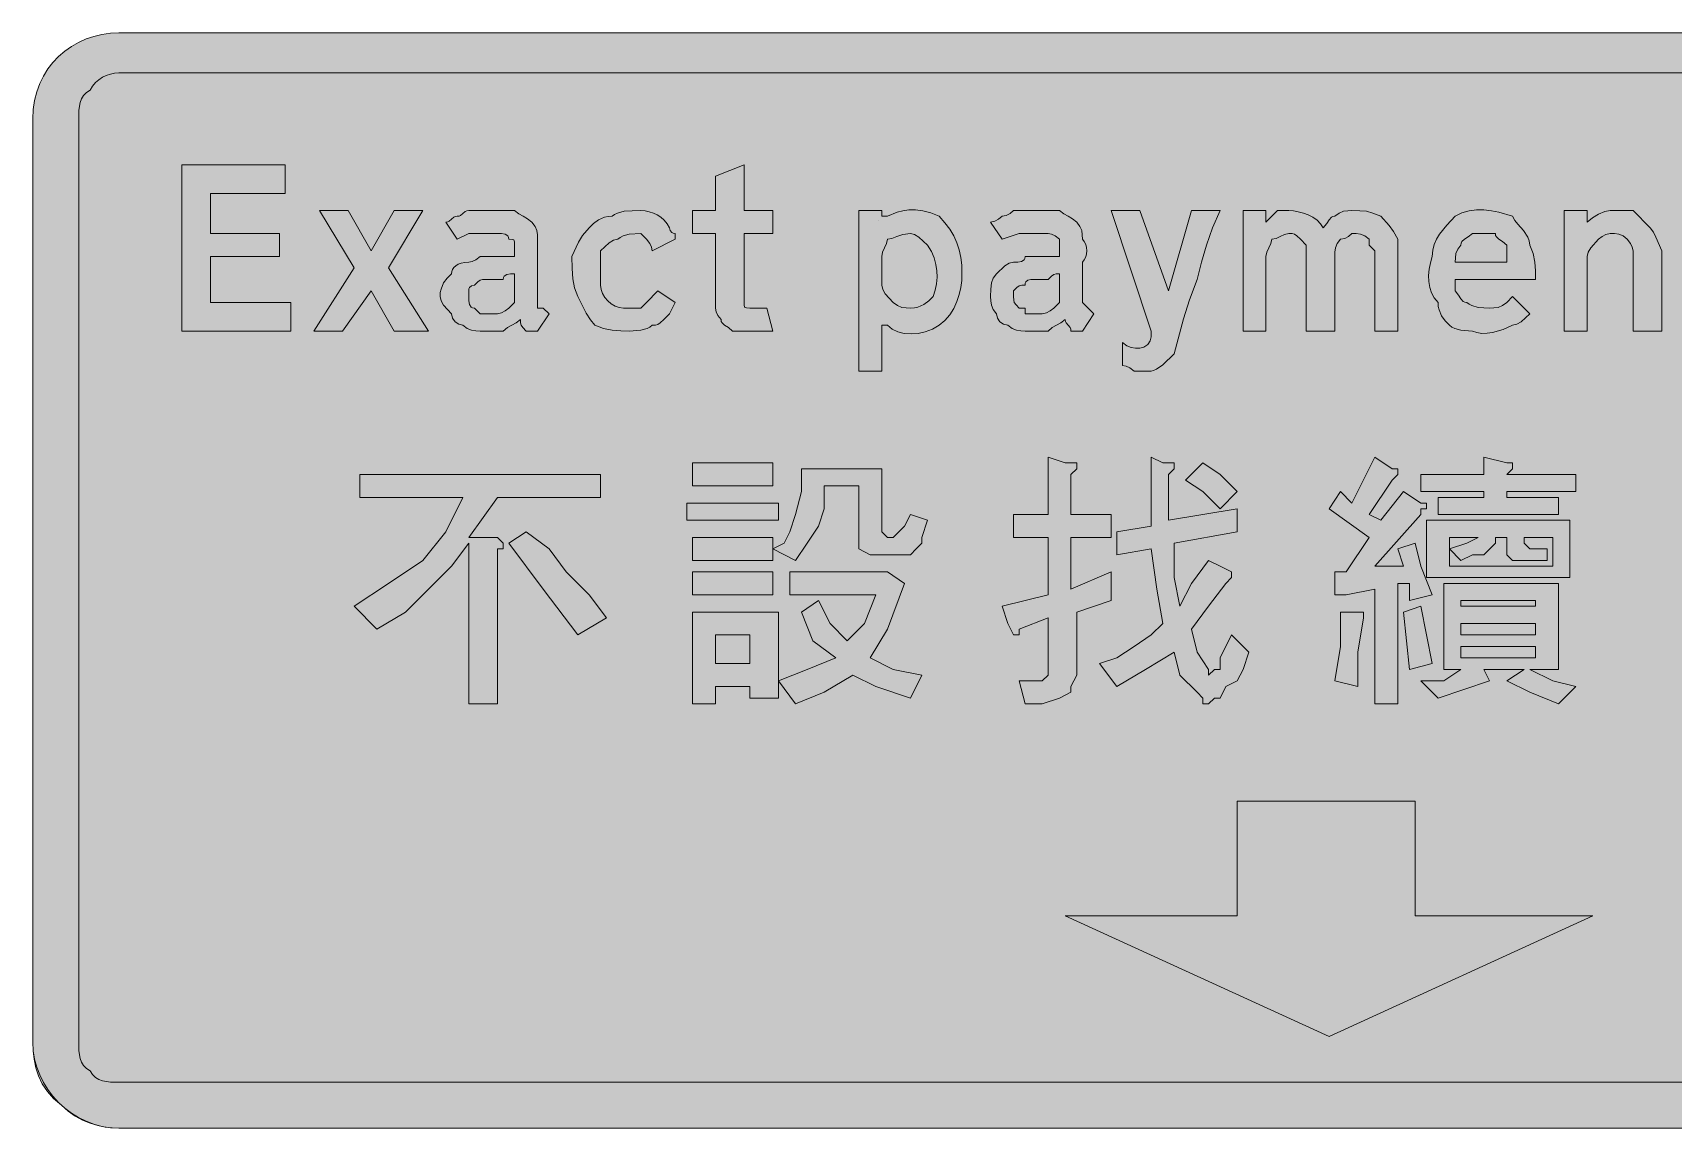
# Model space of a CAD drawing. Header units: metres. Extents: x 12 to 553, y 21 to 250.
# Drawn here: x 12.3 to 355.5, y 21.1 to 250.3 of the extents above; entities that cross this region are included whole.
import ezdxf

# ---------------------------------------------------------------- set-up
doc = ezdxf.new("R2010")
doc.units = ezdxf.units.M
for name, color, linetype, true_color in [('FILL_BLUE_0000FF', 7, 'Continuous', 0x0000ff), ('FILL_WHITE_FFFFFF', 7, 'Continuous', 0xffffff), ('STROKE_BLUE_0000FF', 7, 'Continuous', 0x0000ff), ('STROKE_WHITE_FFFFFF', 7, 'Continuous', 0xffffff)]:
    doc.layers.add(name, color=color, linetype=linetype, true_color=true_color)

msp = doc.modelspace()

# ---------------------------------------------------------------- hatches: boundary and pattern name
at = {"layer": 'FILL_BLUE_0000FF', "true_color": 0x0000ff}
h = msp.add_hatch(color=7, dxfattribs=at)
h.dxf.hatch_style = 1
h.paths.add_polyline_path([(535.47, 241.92), (536.37, 241.9), (537.27, 241.77), (538.17, 241.41), (539.07, 240.72), (539.97, 240.51), (540.87, 239.97), (542.67, 238.32), (543.27, 237.57), (543.68, 236.8), (543.87, 235.92), (544.56, 235.02), (544.92, 234.12), (545.05, 233.22), (545.07, 232.32), (545.07, 39.12), (544.86, 37.34), (544.32, 35.67), (543.55, 34.23), (542.67, 33.12), (540.87, 31.47), (539.97, 30.93), (539.07, 30.72), (535.47, 30.72), (30.27, 30.72), (28.49, 30.76), (26.82, 31.02), (26.06, 31.31), (25.38, 31.73), (24.77, 32.33), (24.27, 33.12), (23.48, 33.62), (22.88, 34.23), (22.46, 34.91), (22.17, 35.67), (21.91, 37.34), (21.87, 39.12), (21.87, 232.32), (21.91, 234.1), (22.17, 235.77), (22.46, 236.53), (22.88, 237.21), (23.48, 237.82), (24.27, 238.32), (24.77, 239.16), (25.38, 239.89), (26.06, 240.51), (26.82, 241.02), (27.63, 241.41), (28.49, 241.69), (29.37, 241.86), (30.27, 241.92), (535.47, 241.92)])
at = {"layer": 'FILL_WHITE_FFFFFF', "true_color": 0xffffff}
h = msp.add_hatch(color=7, dxfattribs=at)
h.dxf.hatch_style = 1
h.paths.add_polyline_path([(535.47, 250.32), (537.27, 250.3), (539.07, 250.17), (540.87, 249.81), (542.67, 249.12), (543.52, 249.01), (544.28, 248.73), (545.67, 247.77), (547.06, 246.59), (547.82, 246.02), (548.67, 245.52), (549.17, 244.67), (549.74, 243.91), (550.92, 242.52), (551.88, 241.13), (552.16, 240.37), (552.27, 239.52), (552.96, 237.72), (553.32, 235.92), (553.45, 234.12), (553.47, 232.32), (553.47, 39.12), (553.41, 37.32), (553.23, 35.54), (552.9, 33.78), (552.42, 32.07), (551.77, 30.41), (550.94, 28.83), (549.91, 27.32), (548.67, 25.92), (547.06, 25.02), (545.67, 24.12), (544.28, 23.22), (542.67, 22.32), (540.87, 21.63), (539.07, 21.27), (537.27, 21.14), (535.47, 21.12), (30.27, 21.12), (28.87, 21.18), (27.38, 21.36), (25.84, 21.69), (24.27, 22.17), (22.7, 22.82), (21.16, 23.65), (19.67, 24.68), (18.27, 25.92), (16.63, 27.32), (15.31, 28.83), (14.26, 30.41), (13.47, 32.07), (12.9, 33.78), (12.53, 35.54), (12.33, 37.32), (12.27, 39.12), (12.27, 232.32), (12.37, 234.3), (12.65, 236.19), (13.11, 237.99), (13.73, 239.69), (14.51, 241.28), (15.43, 242.76), (16.49, 244.13), (17.67, 245.37), (18.96, 246.49), (20.36, 247.47), (21.84, 248.32), (23.41, 249.03), (25.04, 249.58), (26.74, 249.99), (28.49, 250.24), (30.27, 250.32), (535.47, 250.32)])
h = msp.add_hatch(color=7, dxfattribs=at)
h.dxf.hatch_style = 1
h.paths.add_polyline_path([(43.47, 222.72), (65.07, 222.72), (65.07, 216.72), (49.47, 216.72), (49.47, 208.32), (63.87, 208.32), (63.87, 203.52), (49.47, 203.52), (49.47, 193.92), (66.27, 193.92), (66.27, 187.92), (43.47, 187.92), (43.47, 222.72)])
h = msp.add_hatch(color=7, dxfattribs=at)
h.dxf.hatch_style = 1
h.paths.add_polyline_path([(161.09, 193.23), (161.22, 192.87), (161.58, 192.74), (162.27, 192.72), (164.67, 192.72), (165.87, 192.72), (167.07, 187.92), (158.67, 187.92), (157.79, 188.63), (157.02, 189.12), (156.48, 189.61), (156.32, 189.92), (156.27, 190.32), (155.58, 191.2), (155.22, 191.97), (155.07, 192.72), (155.07, 208.32), (150.27, 208.32), (150.27, 213.12), (155.07, 213.12), (155.07, 220.32), (161.07, 222.72), (161.07, 213.12), (167.07, 213.12), (167.07, 208.32), (161.07, 208.32), (161.07, 193.92), (161.09, 193.23)])
h = msp.add_hatch(color=7, dxfattribs=at)
h.dxf.hatch_style = 1
h.paths.add_polyline_path([(83.07, 196.32), (77.07, 187.92), (71.07, 187.92), (79.47, 201.12), (72.27, 213.12), (78.27, 213.12), (83.07, 204.72), (87.87, 213.12), (93.87, 213.12), (86.67, 201.12), (95.07, 187.92), (87.87, 187.92), (83.07, 196.32)])
h = msp.add_hatch(color=7, dxfattribs=at)
h.dxf.hatch_style = 1
h.paths.add_polyline_path([(99.38, 210.91), (99.87, 211.32), (100.36, 211.73), (100.67, 211.87), (101.07, 211.92), (101.47, 211.97), (101.78, 212.11), (102.27, 212.52), (102.76, 212.93), (103.07, 213.07), (103.47, 213.12), (107.07, 213.12), (113.07, 213.12), (113.97, 212.41), (114.87, 211.92), (115.77, 211.43), (116.67, 210.72), (117.36, 209.82), (117.72, 208.92), (117.85, 208.02), (117.87, 207.12), (117.87, 202.32), (117.87, 193.92), (117.87, 192.72), (119.07, 192.72), (120.27, 191.52), (117.87, 187.92), (116.67, 187.92), (115.47, 187.92), (114.78, 188.63), (114.42, 189.12), (114.29, 189.61), (114.27, 190.32), (113.37, 189.61), (112.47, 189.12), (111.57, 188.63), (110.67, 187.92), (105.87, 187.92), (104.97, 187.94), (104.07, 188.07), (103.17, 188.43), (102.27, 189.12), (101.39, 189.33), (100.62, 189.87), (100.08, 190.64), (99.87, 191.52), (98.22, 193.32), (97.68, 194.22), (97.47, 195.12), (97.52, 195.97), (97.68, 196.71), (98.22, 197.97), (98.99, 199), (99.87, 199.92), (99.93, 200.37), (100.1, 200.8), (100.38, 201.21), (100.77, 201.57), (101.28, 201.88), (101.9, 202.11), (102.63, 202.27), (103.47, 202.32), (104.22, 202.47), (104.99, 202.83), (105.87, 203.52), (109.47, 203.52), (113.07, 203.52), (113.07, 204.72), (113.07, 205.92), (113.05, 206.61), (112.92, 206.97), (112.56, 207.1), (111.87, 207.12), (111.82, 207.52), (111.66, 207.81), (111.12, 208.17), (110.35, 208.3), (109.47, 208.32), (107.07, 208.32), (103.47, 208.32), (101.07, 207.12), (98.67, 210.72), (99.07, 210.77), (99.38, 210.91)])
h.paths.add_polyline_path([(110.35, 191.71), (111.12, 192.12), (111.87, 192.72), (113.07, 193.92), (113.07, 195.12), (113.07, 199.92), (112.19, 199.9), (111.42, 199.77), (110.88, 199.41), (110.72, 199.12), (110.67, 198.72), (107.07, 198.72), (106.36, 198.7), (105.87, 198.57), (105.38, 198.21), (104.67, 197.52), (104.07, 197.37), (103.66, 197.01), (103.52, 196.72), (103.47, 196.32), (103.47, 195.12), (103.49, 194.24), (103.62, 193.47), (103.98, 192.93), (104.27, 192.77), (104.67, 192.72), (105.87, 191.52), (109.47, 191.52), (110.35, 191.71)], flags=16)
h = msp.add_hatch(color=7, dxfattribs=at)
h.dxf.hatch_style = 1
h.paths.add_polyline_path([(139.47, 192.72), (140.67, 193.92), (143.07, 196.32), (146.67, 193.92), (145.47, 191.52), (144.27, 190.32), (143.56, 189.63), (143.07, 189.27), (142.58, 189.14), (141.87, 189.12), (141.37, 188.72), (140.78, 188.43), (139.47, 188.07), (137.07, 187.92), (135.27, 187.94), (133.47, 188.07), (131.67, 188.43), (129.87, 189.12), (128.97, 190.23), (128.07, 191.67), (126.27, 195.12), (125.58, 196.94), (125.22, 198.87), (125.09, 201.03), (125.07, 203.52), (126.42, 206.52), (127.26, 207.91), (128.67, 209.52), (129.59, 210.4), (130.62, 211.17), (131.88, 211.71), (132.62, 211.87), (133.47, 211.92), (133.97, 212.32), (134.58, 212.61), (136.02, 212.97), (137.69, 213.1), (139.47, 213.12), (140.37, 213.06), (141.25, 212.89), (142.11, 212.61), (142.92, 212.22), (143.68, 211.71), (144.36, 211.09), (144.97, 210.36), (145.47, 209.52), (145.62, 208.92), (145.98, 208.51), (146.27, 208.37), (146.67, 208.32), (146.67, 207.12), (141.87, 204.72), (141.72, 205.47), (141.36, 206.24), (140.67, 207.12), (139.47, 208.32), (137.07, 208.17), (135.76, 207.81), (135.17, 207.52), (134.67, 207.12), (133.77, 206.91), (132.87, 206.37), (131.07, 204.72), (131.07, 197.52), (131.18, 196.62), (131.48, 195.76), (131.96, 194.95), (132.57, 194.22), (133.3, 193.61), (134.11, 193.13), (134.97, 192.83), (135.87, 192.72), (139.47, 192.72)])
h = msp.add_hatch(color=7, dxfattribs=at)
h.dxf.hatch_style = 1
h.paths.add_polyline_path([(194.28, 213.08), (195.57, 213.27), (196.98, 213.29), (198.5, 213.1), (200.13, 212.66), (201.87, 211.92), (203.11, 210.57), (204.14, 209.2), (204.97, 207.81), (205.62, 206.37), (206.1, 204.88), (206.43, 203.31), (206.61, 201.67), (206.67, 199.92), (206.61, 198.52), (206.43, 197.05), (206.1, 195.55), (205.62, 194.07), (204.97, 192.64), (204.14, 191.31), (203.11, 190.13), (201.87, 189.12), (200.47, 188.33), (199, 187.77), (197.5, 187.43), (196.02, 187.32), (194.59, 187.43), (193.26, 187.77), (192.08, 188.33), (191.07, 189.12), (189.87, 189.12), (189.87, 187.92), (189.87, 179.52), (185.07, 179.52), (185.07, 213.12), (189.87, 213.12), (189.87, 211.92), (191.07, 211.92), (193.1, 212.76), (194.28, 213.08)])
h.paths.add_polyline_path([(190.47, 205.32), (190.06, 204.42), (189.87, 203.52), (189.87, 202.32), (189.87, 198.72), (189.87, 197.52), (190.08, 196.62), (190.62, 195.72), (192.27, 193.92), (193.17, 193.23), (194.07, 192.87), (194.97, 192.74), (195.87, 192.72), (196.72, 192.77), (197.46, 192.93), (198.72, 193.47), (199.75, 194.24), (200.67, 195.12), (201.06, 196.47), (201.33, 197.82), (201.45, 199.17), (201.42, 200.52), (201.22, 201.87), (200.84, 203.22), (200.26, 204.57), (199.47, 205.92), (197.67, 207.57), (196.77, 208.11), (195.87, 208.32), (194.28, 208.13), (193.02, 207.72), (191.99, 207.31), (191.07, 207.12), (190.88, 206.22), (190.47, 205.32)], flags=16)
h = msp.add_hatch(color=7, dxfattribs=at)
h.dxf.hatch_style = 1
h.paths.add_polyline_path([(214.32, 211.32), (215.07, 211.92), (215.95, 212.11), (216.72, 212.52), (217.47, 213.12), (222.27, 213.12), (227.07, 213.12), (227.97, 212.41), (228.87, 211.92), (229.77, 211.43), (230.67, 210.72), (231.36, 209.82), (231.72, 208.92), (231.85, 208.02), (231.87, 207.12), (232.26, 206.62), (232.55, 206.03), (232.71, 205.39), (232.77, 204.72), (232.71, 204.05), (232.55, 203.41), (232.26, 202.82), (231.87, 202.32), (231.87, 193.92), (233.07, 192.72), (234.27, 191.52), (231.87, 187.92), (229.47, 187.92), (229.42, 188.32), (229.28, 188.63), (228.87, 189.12), (228.46, 189.61), (228.32, 189.92), (228.27, 190.32), (227.37, 189.61), (226.47, 189.12), (225.57, 188.63), (224.67, 187.92), (219.87, 187.92), (218.97, 187.94), (218.07, 188.07), (217.17, 188.43), (216.27, 189.12), (215.39, 189.33), (214.62, 189.87), (214.08, 190.64), (213.87, 191.52), (213.18, 192.42), (212.82, 193.32), (212.69, 194.22), (212.67, 195.12), (212.69, 196.71), (212.82, 197.97), (213.18, 199), (213.87, 199.92), (215.67, 201.57), (216.57, 202.11), (217.47, 202.32), (218.35, 202.34), (219.12, 202.47), (219.66, 202.83), (219.82, 203.12), (219.87, 203.52), (223.47, 203.52), (227.07, 203.52), (227.07, 204.72), (227.07, 205.92), (227.07, 207.12), (226.19, 207.81), (225.42, 208.17), (224.67, 208.32), (221.07, 208.32), (218.67, 208.32), (215.07, 207.12), (212.67, 210.72), (213.55, 210.91), (214.32, 211.32)])
h.paths.add_polyline_path([(224.35, 191.71), (225.12, 192.12), (225.87, 192.72), (227.07, 193.92), (227.07, 195.12), (227.07, 199.92), (226.36, 199.9), (225.87, 199.77), (225.38, 199.41), (224.67, 198.72), (221.07, 198.72), (220.47, 198.57), (220.06, 198.21), (219.92, 197.92), (219.87, 197.52), (219.16, 197.5), (218.67, 197.37), (218.18, 197.01), (217.47, 196.32), (217.47, 195.12), (217.49, 194.41), (217.62, 193.92), (217.98, 193.43), (218.67, 192.72), (219.87, 192.72), (219.87, 191.52), (223.47, 191.52), (224.35, 191.71)], flags=16)
h = msp.add_hatch(color=7, dxfattribs=at)
h.dxf.hatch_style = 1
h.paths.add_polyline_path([(246.27, 187.92), (237.87, 213.12), (243.87, 213.12), (249.87, 196.32), (254.67, 213.12), (260.67, 213.12), (259.08, 209.52), (257.82, 205.92), (256.79, 202.32), (255.87, 198.72), (254.28, 194.43), (253.02, 190.47), (251.07, 183.12), (248.67, 180.87), (247.36, 179.91), (246.77, 179.63), (246.27, 179.52), (242.67, 179.52), (241.79, 180.21), (241.02, 180.57), (240.27, 180.72), (240.27, 185.52), (241.17, 184.83), (242.07, 184.47), (242.97, 184.34), (243.87, 184.32), (244.75, 184.53), (245.52, 185.07), (246.06, 185.84), (246.27, 186.72), (246.27, 187.92)])
h = msp.add_hatch(color=7, dxfattribs=at)
h.dxf.hatch_style = 1
h.paths.add_polyline_path([(270.27, 210.72), (272.67, 213.12), (275.07, 213.12), (276.02, 213.06), (277.04, 212.89), (278.09, 212.61), (279.12, 212.22), (280.1, 211.71), (280.98, 211.09), (281.71, 210.36), (282.27, 209.52), (282.98, 210.4), (283.47, 211.17), (283.96, 211.71), (284.27, 211.87), (284.67, 211.92), (285.57, 212.61), (286.47, 212.97), (287.37, 213.1), (288.27, 213.12), (289.88, 213.1), (291.27, 212.97), (292.66, 212.61), (294.27, 211.92), (296.07, 209.97), (296.97, 208.71), (297.87, 207.12), (297.87, 205.92), (297.87, 187.92), (293.07, 187.92), (293.07, 204.72), (291.87, 205.92), (291.87, 207.12), (290.97, 207.81), (290.07, 208.17), (289.17, 208.3), (288.27, 208.32), (287.52, 207.72), (286.75, 207.31), (285.87, 207.12), (285.18, 206.22), (284.82, 205.32), (284.69, 204.42), (284.67, 203.52), (284.67, 187.92), (278.67, 187.92), (278.67, 204.72), (278.67, 205.92), (277.47, 207.12), (276.76, 207.81), (276.27, 208.17), (275.78, 208.3), (275.07, 208.32), (274.17, 208.13), (273.27, 207.72), (272.37, 207.31), (271.47, 207.12), (271.28, 206.22), (270.87, 205.32), (270.46, 204.42), (270.27, 203.52), (270.27, 187.92), (265.47, 187.92), (265.47, 213.12), (270.27, 213.12), (270.27, 210.72)])
h = msp.add_hatch(color=7, dxfattribs=at)
h.dxf.hatch_style = 1
h.paths.add_polyline_path([(309.76, 188.43), (309.17, 188.72), (308.67, 189.12), (307.79, 190.04), (307.02, 191.07), (306.48, 192.33), (306.32, 193.07), (306.27, 193.92), (305.48, 194.87), (304.9, 195.93), (304.52, 197.06), (304.32, 198.27), (304.29, 199.53), (304.41, 200.84), (304.68, 202.17), (305.07, 203.52), (305.18, 204.82), (305.48, 206.01), (305.96, 207.13), (306.57, 208.17), (308.11, 210.1), (309.87, 211.92), (311.27, 212.66), (312.76, 213.1), (314.3, 213.29), (315.87, 213.27), (317.44, 213.08), (318.98, 212.76), (321.87, 211.92), (322.37, 211.07), (322.94, 210.31), (324.12, 208.92), (325.08, 207.53), (325.36, 206.77), (325.47, 205.92), (326.16, 204.12), (326.52, 202.32), (326.65, 200.52), (326.67, 198.72), (309.87, 198.72), (309.87, 196.32), (310.58, 195.44), (311.07, 194.67), (311.56, 194.13), (311.87, 193.97), (312.27, 193.92), (312.77, 193.52), (313.36, 193.23), (314.67, 192.87), (317.07, 192.72), (317.97, 192.74), (318.87, 192.87), (319.77, 193.23), (320.67, 193.92), (321.87, 195.12), (325.47, 191.52), (323.67, 189.87), (322.77, 189.33), (321.87, 189.12), (319.88, 188.26), (317.67, 187.62), (316.55, 187.46), (315.46, 187.43), (314.42, 187.58), (313.47, 187.92), (311.07, 188.07), (309.76, 188.43)])
h.paths.add_polyline_path([(320.67, 205.92), (319.79, 206.63), (319.02, 207.12), (318.48, 207.61), (318.32, 207.92), (318.27, 208.32), (313.47, 208.32), (312.59, 207.61), (311.82, 207.12), (311.28, 206.63), (311.12, 206.32), (311.07, 205.92), (310.38, 205.02), (310.02, 204.12), (309.89, 203.22), (309.87, 202.32), (320.67, 202.32), (320.67, 205.92)], flags=16)
h = msp.add_hatch(color=7, dxfattribs=at)
h.dxf.hatch_style = 1
h.paths.add_polyline_path([(341.39, 208.13), (340.62, 207.72), (339.87, 207.12), (338.22, 205.32), (337.68, 204.42), (337.47, 203.52), (337.47, 187.92), (332.67, 187.92), (332.67, 213.12), (337.47, 213.12), (337.47, 210.72), (338.56, 211.6), (339.87, 212.37), (341.18, 212.91), (342.27, 213.12), (347.07, 213.12), (350.67, 209.52), (351.38, 208.6), (351.87, 207.57), (353.07, 204.72), (353.07, 187.92), (347.07, 187.92), (347.07, 204.72), (346.92, 205.47), (346.56, 206.24), (345.87, 207.12), (344.97, 207.81), (344.07, 208.17), (343.17, 208.3), (342.27, 208.32), (341.39, 208.13)])
h = msp.add_hatch(color=7, dxfattribs=at)
h.dxf.hatch_style = 1
h.paths.add_polyline_path([(224.67, 149.52), (224.67, 161.52), (228.27, 160.32), (230.67, 160.32), (230.67, 159.12), (229.47, 157.92), (229.47, 149.52), (237.87, 149.52), (237.87, 144.72), (229.47, 144.72), (229.47, 133.92), (237.87, 137.52), (237.87, 131.52), (230.67, 129.12), (230.67, 115.92), (229.47, 113.52), (229.47, 112.32), (227.07, 111.12), (223.47, 109.92), (219.87, 109.92), (218.67, 114.72), (222.27, 114.72), (223.47, 114.72), (224.67, 115.92), (224.67, 117.12), (224.67, 118.32), (224.67, 127.92), (218.67, 125.52), (218.67, 124.32), (217.47, 124.32), (216.27, 126.72), (215.07, 130.32), (224.67, 132.72), (224.67, 144.72), (217.47, 144.72), (217.47, 149.52), (224.67, 149.52)])
h = msp.add_hatch(color=7, dxfattribs=at)
h.dxf.hatch_style = 1
h.paths.add_polyline_path([(246.27, 147.12), (246.27, 161.52), (248.67, 160.32), (251.07, 160.32), (251.07, 159.12), (249.87, 157.92), (249.87, 148.32), (264.27, 150.72), (264.27, 145.92), (251.07, 143.52), (251.07, 136.32), (252.27, 130.32), (254.67, 135.12), (258.27, 139.92), (260.67, 138.72), (263.07, 137.52), (263.07, 136.32), (261.87, 135.12), (258.27, 130.32), (254.67, 125.52), (255.87, 120.72), (258.27, 117.12), (258.27, 115.92), (259.47, 117.12), (260.67, 117.12), (260.67, 119.52), (263.07, 124.32), (266.67, 120.72), (265.47, 117.12), (264.27, 114.72), (261.87, 113.52), (260.67, 111.12), (259.47, 111.12), (258.27, 109.92), (257.07, 109.92), (257.07, 111.12), (255.87, 112.32), (252.27, 115.92), (251.07, 120.72), (245.07, 117.12), (239.07, 113.52), (235.47, 118.32), (239.07, 119.52), (242.67, 121.92), (246.27, 124.32), (248.67, 126.72), (247.47, 133.92), (246.27, 142.32), (239.07, 141.12), (239.07, 145.92), (246.27, 147.12)])
h = msp.add_hatch(color=7, dxfattribs=at)
h.dxf.hatch_style = 1
h.paths.add_polyline_path([(288.27, 151.92), (293.07, 161.52), (296.67, 159.12), (297.87, 159.12), (297.87, 157.92), (296.67, 156.72), (291.87, 149.52), (294.27, 148.32), (299.07, 154.32), (302.67, 151.92), (303.87, 151.92), (303.87, 150.72), (302.67, 150.72), (302.67, 149.52), (293.07, 138.72), (299.07, 138.72), (297.87, 142.32), (301.47, 143.52), (302.67, 138.72), (305.07, 132.72), (300.27, 131.52), (300.27, 135.12), (297.87, 135.12), (297.87, 109.92), (293.07, 109.92), (293.07, 133.92), (287.07, 132.72), (285.87, 132.72), (284.67, 132.72), (284.67, 137.52), (287.07, 137.52), (291.87, 144.72), (283.47, 150.72), (285.87, 154.32), (288.27, 151.92)])
h = msp.add_hatch(color=7, dxfattribs=at)
h.dxf.hatch_style = 1
h.paths.add_polyline_path([(315.87, 157.92), (315.87, 161.52), (320.67, 160.32), (321.87, 160.32), (321.87, 159.12), (320.67, 157.92), (335.07, 157.92), (335.07, 154.32), (320.67, 154.32), (320.67, 153.12), (331.47, 153.12), (331.47, 149.52), (306.27, 149.52), (306.27, 153.12), (315.87, 153.12), (315.87, 154.32), (302.67, 154.32), (302.67, 157.92), (315.87, 157.92)])
h = msp.add_hatch(color=7, dxfattribs=at)
h.dxf.hatch_style = 1
h.paths.add_polyline_path([(131.07, 157.92), (131.07, 153.12), (109.47, 153.12), (103.47, 144.72), (108.27, 144.72), (109.47, 144.72), (110.67, 143.52), (110.67, 142.32), (109.47, 142.32), (109.47, 109.92), (103.47, 109.92), (103.47, 143.52), (99.87, 138.72), (95.07, 133.92), (90.27, 129.12), (84.27, 125.52), (79.47, 130.32), (86.67, 135.12), (93.87, 139.92), (98.67, 145.92), (102.27, 153.12), (80.67, 153.12), (80.67, 157.92), (131.07, 157.92)])
h = msp.add_hatch(color=7, dxfattribs=at)
h.dxf.hatch_style = 1
h.paths.add_polyline_path([(167.07, 160.32), (167.07, 155.52), (150.27, 155.52), (150.27, 160.32), (167.07, 160.32)])
h = msp.add_hatch(color=7, dxfattribs=at)
h.dxf.hatch_style = 1
h.paths.add_polyline_path([(189.87, 159.12), (189.87, 147.12), (189.87, 145.92), (191.07, 144.72), (192.27, 144.72), (193.47, 145.92), (194.67, 147.12), (195.87, 149.52), (199.47, 148.32), (198.27, 144.72), (198.27, 143.52), (197.07, 142.32), (195.87, 141.12), (194.67, 141.12), (188.67, 141.12), (187.47, 141.12), (185.07, 142.32), (185.07, 143.52), (185.07, 145.92), (185.07, 155.52), (177.87, 155.52), (177.87, 150.72), (176.67, 147.12), (174.27, 143.52), (171.87, 139.92), (167.07, 142.32), (169.47, 143.52), (170.67, 145.92), (171.87, 149.52), (173.07, 154.32), (173.07, 159.12), (189.87, 159.12)])
h = msp.add_hatch(color=7, dxfattribs=at)
h.dxf.hatch_style = 1
h.paths.add_polyline_path([(257.07, 154.32), (253.47, 156.72), (257.07, 160.32), (260.67, 157.92), (264.27, 154.32), (260.67, 150.72), (257.07, 154.32)])
h = msp.add_hatch(color=7, dxfattribs=at)
h.dxf.hatch_style = 1
h.paths.add_polyline_path([(168.27, 151.92), (168.27, 148.32), (149.07, 148.32), (149.07, 151.92), (168.27, 151.92)])
h = msp.add_hatch(color=7, dxfattribs=at)
h.dxf.hatch_style = 1
h.paths.add_polyline_path([(303.87, 136.32), (303.87, 148.32), (333.87, 148.32), (333.87, 136.32), (303.87, 136.32)])
h.paths.add_polyline_path([(308.67, 144.72), (308.67, 142.32), (312.27, 143.52), (314.67, 144.72), (308.67, 144.72)], flags=16)
h.paths.add_polyline_path([(308.67, 138.72), (330.27, 138.72), (330.27, 144.72), (324.27, 144.72), (324.27, 143.52), (325.47, 142.32), (329.07, 142.32), (329.07, 139.92), (323.07, 139.92), (321.87, 139.92), (320.67, 141.12), (320.67, 142.32), (320.67, 144.72), (318.27, 144.72), (318.27, 143.52), (315.87, 141.12), (313.47, 141.12), (311.07, 139.92), (308.67, 142.32), (308.67, 138.72)], flags=16)
h = msp.add_hatch(color=7, dxfattribs=at)
h.dxf.hatch_style = 1
h.paths.add_polyline_path([(119.07, 133.92), (111.87, 143.52), (115.47, 145.92), (120.27, 142.32), (123.87, 137.52), (128.67, 132.72), (132.27, 127.92), (126.27, 124.32), (119.07, 133.92)])
h = msp.add_hatch(color=7, dxfattribs=at)
h.dxf.hatch_style = 1
h.paths.add_polyline_path([(167.07, 144.72), (167.07, 139.92), (150.27, 139.92), (150.27, 144.72), (167.07, 144.72)])
h = msp.add_hatch(color=7, dxfattribs=at)
h.dxf.hatch_style = 1
h.paths.add_polyline_path([(167.07, 137.52), (167.07, 132.72), (150.27, 132.72), (150.27, 137.52), (167.07, 137.52)])
h = msp.add_hatch(color=7, dxfattribs=at)
h.dxf.hatch_style = 1
h.paths.add_polyline_path([(189.87, 137.52), (191.07, 137.52), (194.67, 135.12), (191.07, 125.52), (187.47, 119.52), (192.27, 117.12), (198.27, 115.92), (195.87, 111.12), (188.67, 113.52), (183.87, 115.92), (177.87, 112.32), (171.87, 109.92), (168.27, 114.72), (174.27, 117.12), (180.27, 119.52), (175.47, 123.12), (173.07, 129.12), (176.67, 131.52), (179.07, 126.72), (182.67, 123.12), (186.27, 126.72), (188.67, 132.72), (170.67, 132.72), (170.67, 137.52), (189.87, 137.52)])
h = msp.add_hatch(color=7, dxfattribs=at)
h.dxf.hatch_style = 1
h.paths.add_polyline_path([(330.27, 114.72), (335.07, 113.52), (331.47, 109.92), (325.47, 112.32), (320.67, 114.72), (324.27, 117.12), (315.87, 117.12), (317.07, 114.72), (306.27, 111.12), (302.67, 114.72), (307.47, 114.72), (311.07, 117.12), (307.47, 117.12), (307.47, 135.12), (331.47, 135.12), (331.47, 117.12), (325.47, 117.12), (330.27, 114.72)])
h.paths.add_polyline_path([(311.07, 130.32), (326.67, 130.32), (326.67, 131.52), (311.07, 131.52), (311.07, 130.32)], flags=16)
h.paths.add_polyline_path([(311.07, 121.92), (311.07, 119.52), (326.67, 119.52), (326.67, 121.92), (311.07, 121.92)], flags=16)
h.paths.add_polyline_path([(326.67, 126.72), (311.07, 126.72), (311.07, 124.32), (326.67, 124.32), (326.67, 126.72)], flags=16)
h = msp.add_hatch(color=7, dxfattribs=at)
h.dxf.hatch_style = 1
h.paths.add_polyline_path([(162.27, 111.12), (162.27, 113.52), (155.07, 113.52), (155.07, 109.92), (150.27, 109.92), (150.27, 129.12), (168.27, 129.12), (168.27, 111.12), (162.27, 111.12)])
h.paths.add_polyline_path([(162.27, 124.32), (155.07, 124.32), (155.07, 118.32), (162.27, 118.32), (162.27, 124.32)], flags=16)
h = msp.add_hatch(color=7, dxfattribs=at)
h.dxf.hatch_style = 1
h.paths.add_polyline_path([(285.87, 121.92), (285.87, 129.12), (290.67, 129.12), (290.67, 127.92), (289.47, 120.72), (289.47, 113.52), (284.67, 114.72), (285.87, 121.92)])
h = msp.add_hatch(color=7, dxfattribs=at)
h.dxf.hatch_style = 1
h.paths.add_polyline_path([(303.87, 124.32), (305.07, 118.32), (300.27, 117.12), (299.07, 129.12), (302.67, 130.32), (303.87, 124.32)])
h = msp.add_hatch(color=7, dxfattribs=at)
h.dxf.hatch_style = 1
h.paths.add_polyline_path([(301.47, 89.52), (301.47, 65.52), (338.67, 65.52), (283.47, 40.32), (228.27, 65.52), (264.27, 65.52), (264.27, 89.52), (301.47, 89.52)])

# ---------------------------------------------------------------- linework, layer by layer
at = {"layer": 'FILL_BLUE_0000FF', "lineweight": 0, "true_color": 0x0000ff}
msp.add_lwpolyline([(535.47, 30.72), (30.27, 30.72), (28.49, 30.76), (26.82, 31.02), (26.06, 31.31), (25.38, 31.73), (24.77, 32.33), (24.27, 33.12), (23.48, 33.62), (22.88, 34.23), (22.46, 34.91), (22.17, 35.67), (21.91, 37.34), (21.87, 39.12), (21.87, 232.32), (21.91, 234.1), (22.17, 235.77), (22.46, 236.53), (22.88, 237.21), (23.48, 237.82), (24.27, 238.32), (24.77, 239.16), (25.38, 239.89), (26.06, 240.51), (26.82, 241.02), (27.63, 241.41), (28.49, 241.69), (29.37, 241.86), (30.27, 241.92), (535.47, 241.92)], dxfattribs=at)
at = {"layer": 'FILL_WHITE_FFFFFF', "lineweight": 0, "true_color": 0xffffff}
msp.add_lwpolyline([(535.47, 21.12), (30.27, 21.12), (28.87, 21.18), (27.38, 21.36), (25.84, 21.69), (24.27, 22.17), (22.7, 22.82), (21.16, 23.65), (19.67, 24.68), (18.27, 25.92), (16.63, 27.32), (15.31, 28.83), (14.26, 30.41), (13.47, 32.07), (12.9, 33.78), (12.53, 35.54), (12.33, 37.32), (12.27, 39.12), (12.27, 232.32), (12.37, 234.3), (12.65, 236.19), (13.11, 237.99), (13.73, 239.69), (14.51, 241.28), (15.43, 242.76), (16.49, 244.13), (17.67, 245.37), (18.96, 246.49), (20.36, 247.47), (21.84, 248.32), (23.41, 249.03), (25.04, 249.58), (26.74, 249.99), (28.49, 250.24), (30.27, 250.32), (535.47, 250.32)], dxfattribs=at)
for points in [[(43.47, 222.72), (65.07, 222.72), (65.07, 216.72), (49.47, 216.72), (49.47, 208.32), (63.87, 208.32), (63.87, 203.52), (49.47, 203.52), (49.47, 193.92), (66.27, 193.92), (66.27, 187.92), (43.47, 187.92)], [(161.09, 193.23), (161.22, 192.87), (161.58, 192.74), (162.27, 192.72), (164.67, 192.72), (165.87, 192.72), (167.07, 187.92), (158.67, 187.92), (157.79, 188.63), (157.02, 189.12), (156.48, 189.61), (156.32, 189.92), (156.27, 190.32), (155.58, 191.2), (155.22, 191.97), (155.07, 192.72), (155.07, 208.32), (150.27, 208.32), (150.27, 213.12), (155.07, 213.12), (155.07, 220.32), (161.07, 222.72), (161.07, 213.12), (167.07, 213.12), (167.07, 208.32), (161.07, 208.32), (161.07, 193.92)], [(83.07, 196.32), (77.07, 187.92), (71.07, 187.92), (79.47, 201.12), (72.27, 213.12), (78.27, 213.12), (83.07, 204.72), (87.87, 213.12), (93.87, 213.12), (86.67, 201.12), (95.07, 187.92), (87.87, 187.92)], [(99.38, 210.91), (99.87, 211.32), (100.36, 211.73), (100.67, 211.87), (101.07, 211.92), (101.47, 211.97), (101.78, 212.11), (102.27, 212.52), (102.76, 212.93), (103.07, 213.07), (103.47, 213.12), (107.07, 213.12), (113.07, 213.12), (113.97, 212.41), (114.87, 211.92), (115.77, 211.43), (116.67, 210.72), (117.36, 209.82), (117.72, 208.92), (117.85, 208.02), (117.87, 207.12), (117.87, 202.32), (117.87, 193.92), (117.87, 192.72), (119.07, 192.72), (120.27, 191.52), (117.87, 187.92), (116.67, 187.92), (115.47, 187.92), (114.78, 188.63), (114.42, 189.12), (114.29, 189.61), (114.27, 190.32), (113.37, 189.61), (112.47, 189.12), (111.57, 188.63), (110.67, 187.92), (105.87, 187.92), (104.97, 187.94), (104.07, 188.07), (103.17, 188.43), (102.27, 189.12), (101.39, 189.33), (100.62, 189.87), (100.08, 190.64), (99.87, 191.52), (98.22, 193.32), (97.68, 194.22), (97.47, 195.12), (97.52, 195.97), (97.68, 196.71), (98.22, 197.97), (98.99, 199), (99.87, 199.92), (99.93, 200.37), (100.1, 200.8), (100.38, 201.21), (100.77, 201.57), (101.28, 201.88), (101.9, 202.11), (102.63, 202.27), (103.47, 202.32), (104.22, 202.47), (104.99, 202.83), (105.87, 203.52), (109.47, 203.52), (113.07, 203.52), (113.07, 204.72), (113.07, 205.92), (113.05, 206.61), (112.92, 206.97), (112.56, 207.1), (111.87, 207.12), (111.82, 207.52), (111.66, 207.81), (111.12, 208.17), (110.35, 208.3), (109.47, 208.32), (107.07, 208.32), (103.47, 208.32), (101.07, 207.12), (98.67, 210.72), (99.07, 210.77)], [(139.47, 192.72), (140.67, 193.92), (143.07, 196.32), (146.67, 193.92), (145.47, 191.52), (144.27, 190.32), (143.56, 189.63), (143.07, 189.27), (142.58, 189.14), (141.87, 189.12), (141.37, 188.72), (140.78, 188.43), (139.47, 188.07), (137.07, 187.92), (135.27, 187.94), (133.47, 188.07), (131.67, 188.43), (129.87, 189.12), (128.97, 190.23), (128.07, 191.67), (126.27, 195.12), (125.58, 196.94), (125.22, 198.87), (125.09, 201.03), (125.07, 203.52), (126.42, 206.52), (127.26, 207.91), (128.67, 209.52), (129.59, 210.4), (130.62, 211.17), (131.88, 211.71), (132.62, 211.87), (133.47, 211.92), (133.97, 212.32), (134.58, 212.61), (136.02, 212.97), (137.69, 213.1), (139.47, 213.12), (140.37, 213.06), (141.25, 212.89), (142.11, 212.61), (142.92, 212.22), (143.68, 211.71), (144.36, 211.09), (144.97, 210.36), (145.47, 209.52), (145.62, 208.92), (145.98, 208.51), (146.27, 208.37), (146.67, 208.32), (146.67, 207.12), (141.87, 204.72), (141.72, 205.47), (141.36, 206.24), (140.67, 207.12), (139.47, 208.32), (137.07, 208.17), (135.76, 207.81), (135.17, 207.52), (134.67, 207.12), (133.77, 206.91), (132.87, 206.37), (131.07, 204.72), (131.07, 197.52), (131.18, 196.62), (131.48, 195.76), (131.96, 194.95), (132.57, 194.22), (133.3, 193.61), (134.11, 193.13), (134.97, 192.83), (135.87, 192.72)], [(194.28, 213.08), (195.57, 213.27), (196.98, 213.29), (198.5, 213.1), (200.13, 212.66), (201.87, 211.92), (203.11, 210.57), (204.14, 209.2), (204.97, 207.81), (205.62, 206.37), (206.1, 204.88), (206.43, 203.31), (206.61, 201.67), (206.67, 199.92), (206.61, 198.52), (206.43, 197.05), (206.1, 195.55), (205.62, 194.07), (204.97, 192.64), (204.14, 191.31), (203.11, 190.13), (201.87, 189.12), (200.47, 188.33), (199, 187.77), (197.5, 187.43), (196.02, 187.32), (194.59, 187.43), (193.26, 187.77), (192.08, 188.33), (191.07, 189.12), (189.87, 189.12), (189.87, 187.92), (189.87, 179.52), (185.07, 179.52), (185.07, 213.12), (189.87, 213.12), (189.87, 211.92), (191.07, 211.92), (193.1, 212.76)], [(214.32, 211.32), (215.07, 211.92), (215.95, 212.11), (216.72, 212.52), (217.47, 213.12), (222.27, 213.12), (227.07, 213.12), (227.97, 212.41), (228.87, 211.92), (229.77, 211.43), (230.67, 210.72), (231.36, 209.82), (231.72, 208.92), (231.85, 208.02), (231.87, 207.12), (232.26, 206.62), (232.55, 206.03), (232.71, 205.39), (232.77, 204.72), (232.71, 204.05), (232.55, 203.41), (232.26, 202.82), (231.87, 202.32), (231.87, 193.92), (233.07, 192.72), (234.27, 191.52), (231.87, 187.92), (229.47, 187.92), (229.42, 188.32), (229.28, 188.63), (228.87, 189.12), (228.46, 189.61), (228.32, 189.92), (228.27, 190.32), (227.37, 189.61), (226.47, 189.12), (225.57, 188.63), (224.67, 187.92), (219.87, 187.92), (218.97, 187.94), (218.07, 188.07), (217.17, 188.43), (216.27, 189.12), (215.39, 189.33), (214.62, 189.87), (214.08, 190.64), (213.87, 191.52), (213.18, 192.42), (212.82, 193.32), (212.69, 194.22), (212.67, 195.12), (212.69, 196.71), (212.82, 197.97), (213.18, 199), (213.87, 199.92), (215.67, 201.57), (216.57, 202.11), (217.47, 202.32), (218.35, 202.34), (219.12, 202.47), (219.66, 202.83), (219.82, 203.12), (219.87, 203.52), (223.47, 203.52), (227.07, 203.52), (227.07, 204.72), (227.07, 205.92), (227.07, 207.12), (226.19, 207.81), (225.42, 208.17), (224.67, 208.32), (221.07, 208.32), (218.67, 208.32), (215.07, 207.12), (212.67, 210.72), (213.55, 210.91)], [(246.27, 187.92), (237.87, 213.12), (243.87, 213.12), (249.87, 196.32), (254.67, 213.12), (260.67, 213.12), (259.08, 209.52), (257.82, 205.92), (256.79, 202.32), (255.87, 198.72), (254.28, 194.43), (253.02, 190.47), (251.07, 183.12), (248.67, 180.87), (247.36, 179.91), (246.77, 179.63), (246.27, 179.52), (242.67, 179.52), (241.79, 180.21), (241.02, 180.57), (240.27, 180.72), (240.27, 185.52), (241.17, 184.83), (242.07, 184.47), (242.97, 184.34), (243.87, 184.32), (244.75, 184.53), (245.52, 185.07), (246.06, 185.84), (246.27, 186.72)], [(270.27, 210.72), (272.67, 213.12), (275.07, 213.12), (276.02, 213.06), (277.04, 212.89), (278.09, 212.61), (279.12, 212.22), (280.1, 211.71), (280.98, 211.09), (281.71, 210.36), (282.27, 209.52), (282.98, 210.4), (283.47, 211.17), (283.96, 211.71), (284.27, 211.87), (284.67, 211.92), (285.57, 212.61), (286.47, 212.97), (287.37, 213.1), (288.27, 213.12), (289.88, 213.1), (291.27, 212.97), (292.66, 212.61), (294.27, 211.92), (296.07, 209.97), (296.97, 208.71), (297.87, 207.12), (297.87, 205.92), (297.87, 187.92), (293.07, 187.92), (293.07, 204.72), (291.87, 205.92), (291.87, 207.12), (290.97, 207.81), (290.07, 208.17), (289.17, 208.3), (288.27, 208.32), (287.52, 207.72), (286.75, 207.31), (285.87, 207.12), (285.18, 206.22), (284.82, 205.32), (284.69, 204.42), (284.67, 203.52), (284.67, 187.92), (278.67, 187.92), (278.67, 204.72), (278.67, 205.92), (277.47, 207.12), (276.76, 207.81), (276.27, 208.17), (275.78, 208.3), (275.07, 208.32), (274.17, 208.13), (273.27, 207.72), (272.37, 207.31), (271.47, 207.12), (271.28, 206.22), (270.87, 205.32), (270.46, 204.42), (270.27, 203.52), (270.27, 187.92), (265.47, 187.92), (265.47, 213.12), (270.27, 213.12)], [(309.76, 188.43), (309.17, 188.72), (308.67, 189.12), (307.79, 190.04), (307.02, 191.07), (306.48, 192.33), (306.32, 193.07), (306.27, 193.92), (305.48, 194.87), (304.9, 195.93), (304.52, 197.06), (304.32, 198.27), (304.29, 199.53), (304.41, 200.84), (304.68, 202.17), (305.07, 203.52), (305.18, 204.82), (305.48, 206.01), (305.96, 207.13), (306.57, 208.17), (308.11, 210.1), (309.87, 211.92), (311.27, 212.66), (312.76, 213.1), (314.3, 213.29), (315.87, 213.27), (317.44, 213.08), (318.98, 212.76), (321.87, 211.92), (322.37, 211.07), (322.94, 210.31), (324.12, 208.92), (325.08, 207.53), (325.36, 206.77), (325.47, 205.92), (326.16, 204.12), (326.52, 202.32), (326.65, 200.52), (326.67, 198.72), (309.87, 198.72), (309.87, 196.32), (310.58, 195.44), (311.07, 194.67), (311.56, 194.13), (311.87, 193.97), (312.27, 193.92), (312.77, 193.52), (313.36, 193.23), (314.67, 192.87), (317.07, 192.72), (317.97, 192.74), (318.87, 192.87), (319.77, 193.23), (320.67, 193.92), (321.87, 195.12), (325.47, 191.52), (323.67, 189.87), (322.77, 189.33), (321.87, 189.12), (319.88, 188.26), (317.67, 187.62), (316.55, 187.46), (315.46, 187.43), (314.42, 187.58), (313.47, 187.92), (311.07, 188.07)], [(341.39, 208.13), (340.62, 207.72), (339.87, 207.12), (338.22, 205.32), (337.68, 204.42), (337.47, 203.52), (337.47, 187.92), (332.67, 187.92), (332.67, 213.12), (337.47, 213.12), (337.47, 210.72), (338.56, 211.6), (339.87, 212.37), (341.18, 212.91), (342.27, 213.12), (347.07, 213.12), (350.67, 209.52), (351.38, 208.6), (351.87, 207.57), (353.07, 204.72), (353.07, 187.92), (347.07, 187.92), (347.07, 204.72), (346.92, 205.47), (346.56, 206.24), (345.87, 207.12), (344.97, 207.81), (344.07, 208.17), (343.17, 208.3), (342.27, 208.32)], [(190.47, 205.32), (190.06, 204.42), (189.87, 203.52), (189.87, 202.32), (189.87, 198.72), (189.87, 197.52), (190.08, 196.62), (190.62, 195.72), (192.27, 193.92), (193.17, 193.23), (194.07, 192.87), (194.97, 192.74), (195.87, 192.72), (196.72, 192.77), (197.46, 192.93), (198.72, 193.47), (199.75, 194.24), (200.67, 195.12), (201.06, 196.47), (201.33, 197.82), (201.45, 199.17), (201.42, 200.52), (201.22, 201.87), (200.84, 203.22), (200.26, 204.57), (199.47, 205.92), (197.67, 207.57), (196.77, 208.11), (195.87, 208.32), (194.28, 208.13), (193.02, 207.72), (191.99, 207.31), (191.07, 207.12), (190.88, 206.22)], [(320.67, 205.92), (319.79, 206.63), (319.02, 207.12), (318.48, 207.61), (318.32, 207.92), (318.27, 208.32), (313.47, 208.32), (312.59, 207.61), (311.82, 207.12), (311.28, 206.63), (311.12, 206.32), (311.07, 205.92), (310.38, 205.02), (310.02, 204.12), (309.89, 203.22), (309.87, 202.32), (320.67, 202.32)], [(110.35, 191.71), (111.12, 192.12), (111.87, 192.72), (113.07, 193.92), (113.07, 195.12), (113.07, 199.92), (112.19, 199.9), (111.42, 199.77), (110.88, 199.41), (110.72, 199.12), (110.67, 198.72), (107.07, 198.72), (106.36, 198.7), (105.87, 198.57), (105.38, 198.21), (104.67, 197.52), (104.07, 197.37), (103.66, 197.01), (103.52, 196.72), (103.47, 196.32), (103.47, 195.12), (103.49, 194.24), (103.62, 193.47), (103.98, 192.93), (104.27, 192.77), (104.67, 192.72), (105.87, 191.52), (109.47, 191.52)], [(224.35, 191.71), (225.12, 192.12), (225.87, 192.72), (227.07, 193.92), (227.07, 195.12), (227.07, 199.92), (226.36, 199.9), (225.87, 199.77), (225.38, 199.41), (224.67, 198.72), (221.07, 198.72), (220.47, 198.57), (220.06, 198.21), (219.92, 197.92), (219.87, 197.52), (219.16, 197.5), (218.67, 197.37), (218.18, 197.01), (217.47, 196.32), (217.47, 195.12), (217.49, 194.41), (217.62, 193.92), (217.98, 193.43), (218.67, 192.72), (219.87, 192.72), (219.87, 191.52), (223.47, 191.52)], [(224.67, 149.52), (224.67, 161.52), (228.27, 160.32), (230.67, 160.32), (230.67, 159.12), (229.47, 157.92), (229.47, 149.52), (237.87, 149.52), (237.87, 144.72), (229.47, 144.72), (229.47, 133.92), (237.87, 137.52), (237.87, 131.52), (230.67, 129.12), (230.67, 115.92), (229.47, 113.52), (229.47, 112.32), (227.07, 111.12), (223.47, 109.92), (219.87, 109.92), (218.67, 114.72), (222.27, 114.72), (223.47, 114.72), (224.67, 115.92), (224.67, 117.12), (224.67, 118.32), (224.67, 127.92), (218.67, 125.52), (218.67, 124.32), (217.47, 124.32), (216.27, 126.72), (215.07, 130.32), (224.67, 132.72), (224.67, 144.72), (217.47, 144.72), (217.47, 149.52)], [(246.27, 147.12), (246.27, 161.52), (248.67, 160.32), (251.07, 160.32), (251.07, 159.12), (249.87, 157.92), (249.87, 148.32), (264.27, 150.72), (264.27, 145.92), (251.07, 143.52), (251.07, 136.32), (252.27, 130.32), (254.67, 135.12), (258.27, 139.92), (260.67, 138.72), (263.07, 137.52), (263.07, 136.32), (261.87, 135.12), (258.27, 130.32), (254.67, 125.52), (255.87, 120.72), (258.27, 117.12), (258.27, 115.92), (259.47, 117.12), (260.67, 117.12), (260.67, 119.52), (263.07, 124.32), (266.67, 120.72), (265.47, 117.12), (264.27, 114.72), (261.87, 113.52), (260.67, 111.12), (259.47, 111.12), (258.27, 109.92), (257.07, 109.92), (257.07, 111.12), (255.87, 112.32), (252.27, 115.92), (251.07, 120.72), (245.07, 117.12), (239.07, 113.52), (235.47, 118.32), (239.07, 119.52), (242.67, 121.92), (246.27, 124.32), (248.67, 126.72), (247.47, 133.92), (246.27, 142.32), (239.07, 141.12), (239.07, 145.92)], [(288.27, 151.92), (293.07, 161.52), (296.67, 159.12), (297.87, 159.12), (297.87, 157.92), (296.67, 156.72), (291.87, 149.52), (294.27, 148.32), (299.07, 154.32), (302.67, 151.92), (303.87, 151.92), (303.87, 150.72), (302.67, 150.72), (302.67, 149.52), (293.07, 138.72), (299.07, 138.72), (297.87, 142.32), (301.47, 143.52), (302.67, 138.72), (305.07, 132.72), (300.27, 131.52), (300.27, 135.12), (297.87, 135.12), (297.87, 109.92), (293.07, 109.92), (293.07, 133.92), (287.07, 132.72), (285.87, 132.72), (284.67, 132.72), (284.67, 137.52), (287.07, 137.52), (291.87, 144.72), (283.47, 150.72), (285.87, 154.32)], [(315.87, 157.92), (315.87, 161.52), (320.67, 160.32), (321.87, 160.32), (321.87, 159.12), (320.67, 157.92), (335.07, 157.92), (335.07, 154.32), (320.67, 154.32), (320.67, 153.12), (331.47, 153.12), (331.47, 149.52), (306.27, 149.52), (306.27, 153.12), (315.87, 153.12), (315.87, 154.32), (302.67, 154.32), (302.67, 157.92)], [(131.07, 157.92), (131.07, 153.12), (109.47, 153.12), (103.47, 144.72), (108.27, 144.72), (109.47, 144.72), (110.67, 143.52), (110.67, 142.32), (109.47, 142.32), (109.47, 109.92), (103.47, 109.92), (103.47, 143.52), (99.87, 138.72), (95.07, 133.92), (90.27, 129.12), (84.27, 125.52), (79.47, 130.32), (86.67, 135.12), (93.87, 139.92), (98.67, 145.92), (102.27, 153.12), (80.67, 153.12), (80.67, 157.92)], [(167.07, 160.32), (167.07, 155.52), (150.27, 155.52), (150.27, 160.32)], [(189.87, 159.12), (189.87, 147.12), (189.87, 145.92), (191.07, 144.72), (192.27, 144.72), (193.47, 145.92), (194.67, 147.12), (195.87, 149.52), (199.47, 148.32), (198.27, 144.72), (198.27, 143.52), (197.07, 142.32), (195.87, 141.12), (194.67, 141.12), (188.67, 141.12), (187.47, 141.12), (185.07, 142.32), (185.07, 143.52), (185.07, 145.92), (185.07, 155.52), (177.87, 155.52), (177.87, 150.72), (176.67, 147.12), (174.27, 143.52), (171.87, 139.92), (167.07, 142.32), (169.47, 143.52), (170.67, 145.92), (171.87, 149.52), (173.07, 154.32), (173.07, 159.12)], [(257.07, 154.32), (253.47, 156.72), (257.07, 160.32), (260.67, 157.92), (264.27, 154.32), (260.67, 150.72)], [(168.27, 151.92), (168.27, 148.32), (149.07, 148.32), (149.07, 151.92)], [(303.87, 136.32), (303.87, 148.32), (333.87, 148.32), (333.87, 136.32)], [(119.07, 133.92), (111.87, 143.52), (115.47, 145.92), (120.27, 142.32), (123.87, 137.52), (128.67, 132.72), (132.27, 127.92), (126.27, 124.32)], [(167.07, 144.72), (167.07, 139.92), (150.27, 139.92), (150.27, 144.72)], [(308.67, 144.72), (308.67, 142.32), (312.27, 143.52), (314.67, 144.72)], [(308.67, 138.72), (330.27, 138.72), (330.27, 144.72), (324.27, 144.72), (324.27, 143.52), (325.47, 142.32), (329.07, 142.32), (329.07, 139.92), (323.07, 139.92), (321.87, 139.92), (320.67, 141.12), (320.67, 142.32), (320.67, 144.72), (318.27, 144.72), (318.27, 143.52), (315.87, 141.12), (313.47, 141.12), (311.07, 139.92), (308.67, 142.32)], [(167.07, 137.52), (167.07, 132.72), (150.27, 132.72), (150.27, 137.52)], [(189.87, 137.52), (191.07, 137.52), (194.67, 135.12), (191.07, 125.52), (187.47, 119.52), (192.27, 117.12), (198.27, 115.92), (195.87, 111.12), (188.67, 113.52), (183.87, 115.92), (177.87, 112.32), (171.87, 109.92), (168.27, 114.72), (174.27, 117.12), (180.27, 119.52), (175.47, 123.12), (173.07, 129.12), (176.67, 131.52), (179.07, 126.72), (182.67, 123.12), (186.27, 126.72), (188.67, 132.72), (170.67, 132.72), (170.67, 137.52)], [(330.27, 114.72), (335.07, 113.52), (331.47, 109.92), (325.47, 112.32), (320.67, 114.72), (324.27, 117.12), (315.87, 117.12), (317.07, 114.72), (306.27, 111.12), (302.67, 114.72), (307.47, 114.72), (311.07, 117.12), (307.47, 117.12), (307.47, 135.12), (331.47, 135.12), (331.47, 117.12), (325.47, 117.12)], [(311.07, 130.32), (326.67, 130.32), (326.67, 131.52), (311.07, 131.52)], [(162.27, 111.12), (162.27, 113.52), (155.07, 113.52), (155.07, 109.92), (150.27, 109.92), (150.27, 129.12), (168.27, 129.12), (168.27, 111.12)], [(285.87, 121.92), (285.87, 129.12), (290.67, 129.12), (290.67, 127.92), (289.47, 120.72), (289.47, 113.52), (284.67, 114.72)], [(303.87, 124.32), (305.07, 118.32), (300.27, 117.12), (299.07, 129.12), (302.67, 130.32)], [(162.27, 124.32), (155.07, 124.32), (155.07, 118.32), (162.27, 118.32)], [(326.67, 126.72), (311.07, 126.72), (311.07, 124.32), (326.67, 124.32)], [(311.07, 121.92), (311.07, 119.52), (326.67, 119.52), (326.67, 121.92)], [(301.47, 89.52), (301.47, 65.52), (338.67, 65.52), (283.47, 40.32), (228.27, 65.52), (264.27, 65.52), (264.27, 89.52)]]:
    msp.add_lwpolyline(points, close=True, dxfattribs=at)
at = {"layer": 'STROKE_BLUE_0000FF', "lineweight": 0, "true_color": 0x0000ff}
msp.add_lwpolyline([(535.47, 250.32), (30.27, 250.32), (28.49, 250.24), (26.74, 249.99), (25.04, 249.58), (23.41, 249.03), (21.84, 248.32), (20.36, 247.47), (18.96, 246.49), (17.67, 245.37), (16.49, 244.13), (15.43, 242.76), (14.51, 241.28), (13.73, 239.69), (13.11, 237.99), (12.65, 236.19), (12.37, 234.3), (12.27, 232.32), (12.27, 39.12), (12.37, 37.34), (12.65, 35.59), (13.11, 33.89), (13.73, 32.26), (14.51, 30.69), (15.43, 29.21), (16.49, 27.81), (17.67, 26.52), (18.96, 25.34), (20.36, 24.28), (21.84, 23.36), (23.41, 22.58), (25.04, 21.96), (26.74, 21.5), (28.49, 21.22), (30.27, 21.12), (535.47, 21.12)], dxfattribs=at)
at = {"layer": 'STROKE_WHITE_FFFFFF', "lineweight": 0, "true_color": 0xffffff}
msp.add_lwpolyline([(189.27, 210.96), (189.27, 210.96)], dxfattribs=at)

doc.saveas('drawing.dxf')
